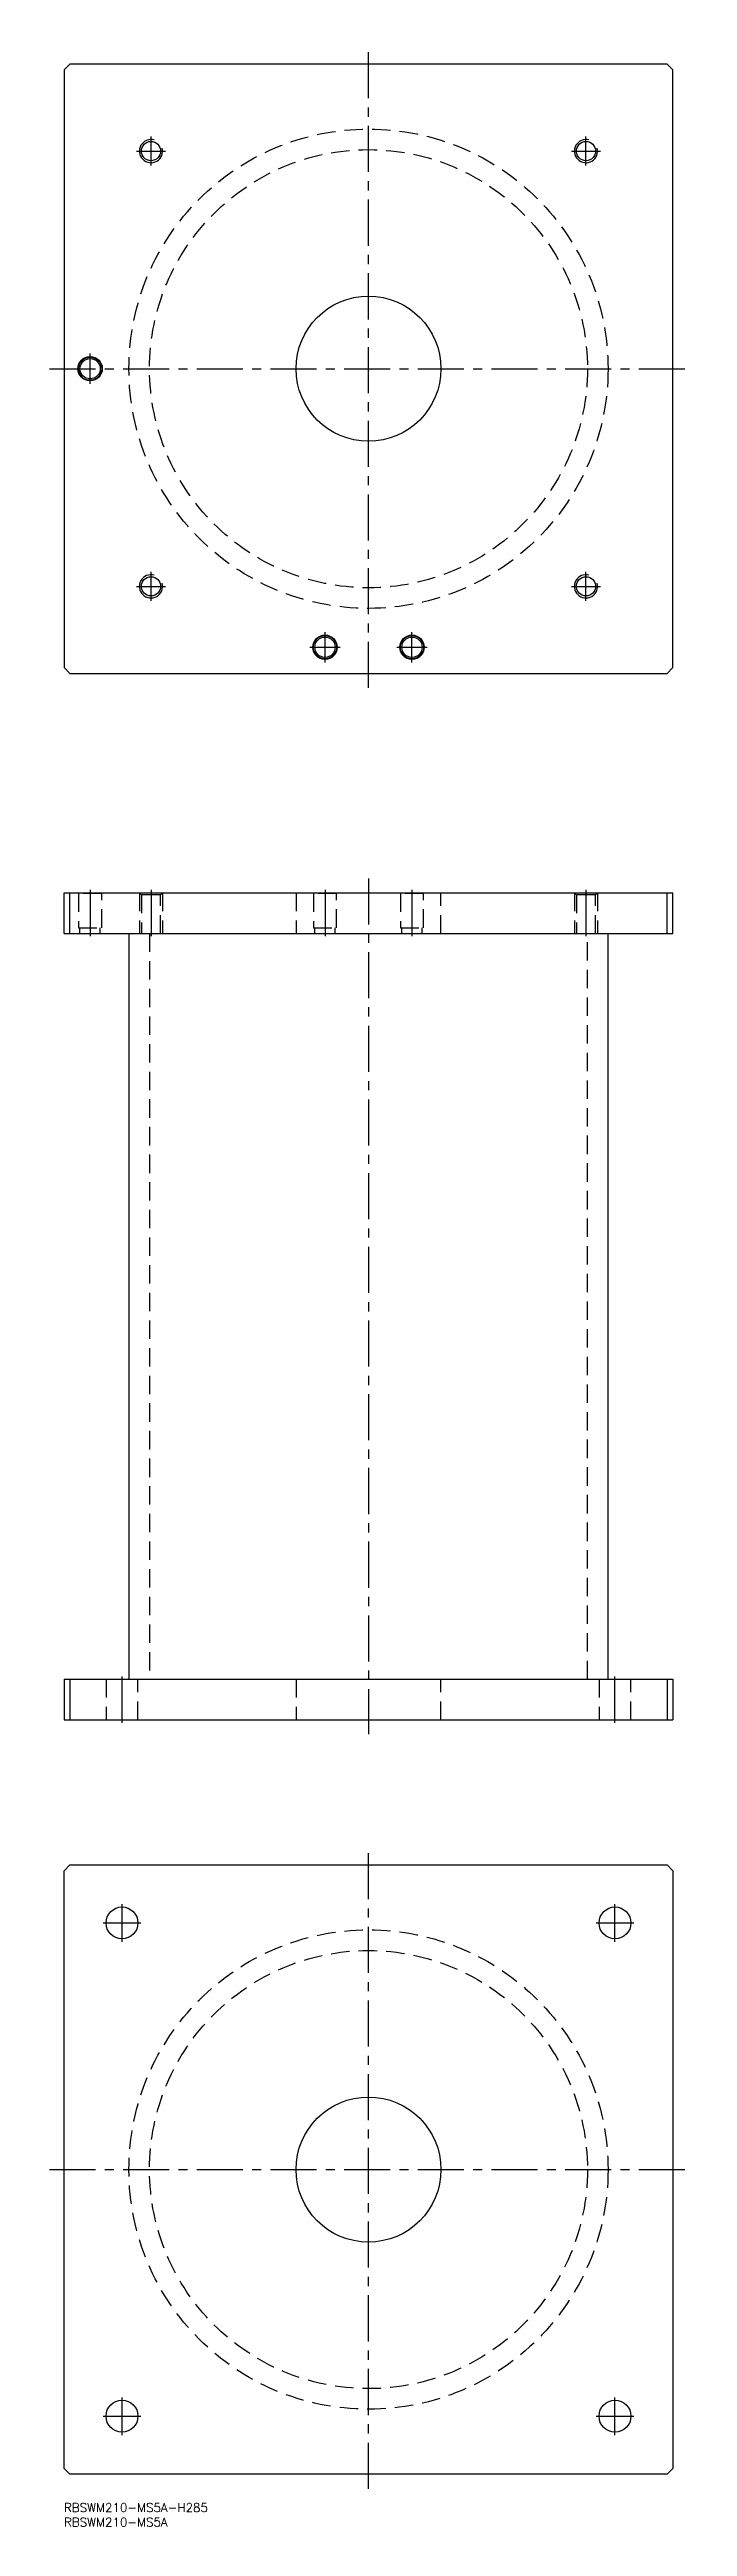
# Model space of a CAD drawing. Extents: x -5 to 215, y -8 to 846.
import ezdxf

# ---------------------------------------------------------------- set-up
doc = ezdxf.new("R2010")
doc.units = 0
doc.header["$LTSCALE"] = 0.5
doc.linetypes.add('CENTER', pattern=[50.8, 31.75, -6.35, 6.35, -6.35])
doc.linetypes.add('DASHED', pattern=[19.05, 12.7, -6.35])
for name, color, linetype in [('MSM_CENTER', 1, 'CENTER'), ('MSM_CONTINUOUS', 7, 'CONTINUOUS'), ('MSM_DASHED', 4, 'DASHED'), ('MSM_NARROW', 5, 'CONTINUOUS'), ('MSM_PART_NUMBER', 7, 'CONTINUOUS')]:
    doc.layers.add(name, color=color, linetype=linetype)
doc.styles.get("Standard").update_dxf_attribs({"font": 'txt.shx', "height": 3, "bigfont": 'bigfont.shx'})

msp = doc.modelspace()

# ---------------------------------------------------------------- linework, layer by layer
at = {"layer": 'MSM_CENTER'}
for p, q in [((105, 625.64), (105, 845.64)), ((30, 805.64), (30, 815.64)), ((180, 805.64), (180, 815.64)), ((25, 810.64), (35, 810.64)), ((175, 810.64), (185, 810.64)), ((-5, 735.64), (215, 735.64)), ((9, 730.44), (9, 740.84)), ((25, 660.64), (35, 660.64)), ((30, 655.64), (30, 665.64)), ((175, 660.64), (185, 660.64)), ((180, 655.64), (180, 665.64)), ((90, 634.44), (90, 644.84)), ((120, 634.44), (120, 644.84)), ((84.8, 639.64), (95.2, 639.64)), ((114.8, 639.64), (125.2, 639.64)), ((9, 556), (9, 540)), ((30, 556), (30, 540)), ((90, 556), (90, 540)), ((105, 560), (105, 265)), ((120, 556), (120, 540)), ((180, 556), (180, 540)), ((20, 269), (20, 285)), ((190, 269), (190, 285)), ((105, 5), (105, 225)), ((20, 193.5), (20, 206.5)), ((190, 193.5), (190, 206.5)), ((13.5, 200), (26.5, 200)), ((183.5, 200), (196.5, 200)), ((-5, 115), (215, 115)), ((20, 23.5), (20, 36.5)), ((190, 23.5), (190, 36.5)), ((13.5, 30), (26.5, 30)), ((183.5, 30), (196.5, 30))]:
    msp.add_line(p, q, dxfattribs=at)
at = {"layer": 'MSM_CONTINUOUS'}
for p, q in [((2, 840.64), (0, 838.64)), ((0, 838.64), (0, 632.64)), ((208, 840.64), (2, 840.64)), ((210, 838.64), (208, 840.64)), ((210, 632.64), (210, 838.64)), ((0, 632.64), (2, 630.64)), ((208, 630.64), (210, 632.64)), ((2, 630.64), (208, 630.64)), ((0, 541), (0, 555)), ((0, 555), (210, 555)), ((2, 541), (2, 555)), ((208, 541), (208, 555)), ((210, 541), (210, 555)), ((0, 541), (210, 541)), ((22.4, 541), (22.4, 284)), ((187.6, 284), (187.6, 541)), ((0, 284), (210, 284)), ((0, 284), (0, 270)), ((2, 284), (2, 270)), ((208, 284), (208, 270)), ((210, 284), (210, 270)), ((0, 270), (210, 270)), ((0, 218), (2, 220)), ((0, 12), (0, 218)), ((2, 220), (208, 220)), ((208, 220), (210, 218)), ((210, 218), (210, 12)), ((2, 10), (0, 12)), ((208, 10), (2, 10)), ((210, 12), (208, 10))]:
    msp.add_line(p, q, dxfattribs=at)
for centre, radius in [((30, 810.64), 3.32), ((180, 810.64), 3.32), ((105, 735.64), 25), ((9, 735.64), 4.2), ((9, 735.64), 4), ((9, 735.64), 3.5), ((30, 660.64), 3.32), ((180, 660.64), 3.32), ((90, 639.64), 4.2), ((90, 639.64), 4), ((90, 639.64), 3.5), ((120, 639.64), 4.2), ((120, 639.64), 4), ((120, 639.64), 3.5), ((20, 200), 5.5), ((190, 200), 5.5), ((105, 115), 25), ((20, 30), 5.5), ((190, 30), 5.5)]:
    msp.add_circle(centre, radius, dxfattribs=at)
at = {"layer": 'MSM_DASHED'}
for p, q in [((4.8, 555), (5, 554.8)), ((13, 554.8), (13.2, 555)), ((26, 555), (26.68, 554.32)), ((26, 555), (26, 541)), ((33.32, 554.32), (34, 555)), ((34, 555), (34, 541)), ((80, 555), (80, 541)), ((85.8, 555), (86, 554.8)), ((94, 554.8), (94.2, 555)), ((115.8, 555), (116, 554.8)), ((124, 554.8), (124.2, 555)), ((130, 541), (130, 555)), ((176, 555), (176.68, 554.32)), ((176, 555), (176, 541)), ((183.32, 554.32), (184, 555)), ((184, 555), (184, 541)), ((5, 554.8), (5, 543)), ((13, 554.8), (5, 554.8)), ((13, 543), (13, 554.8)), ((26.68, 554.32), (26.68, 541)), ((33.32, 554.32), (26.68, 554.32)), ((33.32, 541), (33.32, 554.32)), ((86, 554.8), (86, 543)), ((94, 554.8), (86, 554.8)), ((94, 543), (94, 554.8)), ((116, 554.8), (116, 543)), ((124, 554.8), (116, 554.8)), ((124, 543), (124, 554.8)), ((176.68, 554.32), (176.68, 541)), ((183.32, 554.32), (176.68, 554.32)), ((183.32, 541), (183.32, 554.32)), ((5, 543), (13, 543)), ((5.5, 541), (5.5, 543)), ((12.5, 541), (12.5, 543)), ((29.5, 541), (29.5, 284)), ((86, 543), (94, 543)), ((86.5, 541), (86.5, 543)), ((93.5, 541), (93.5, 543)), ((116, 543), (124, 543)), ((116.5, 541), (116.5, 543)), ((123.5, 541), (123.5, 543)), ((180.5, 284), (180.5, 541)), ((14.5, 284), (14.5, 270)), ((25.5, 270), (25.5, 284)), ((80, 284), (80, 270)), ((130, 270), (130, 284)), ((184.5, 284), (184.5, 270)), ((195.5, 270), (195.5, 284))]:
    msp.add_line(p, q, dxfattribs=at)
for centre, radius in [((105, 735.64), 82.6), ((105, 735.64), 75.5), ((105, 115), 82.6), ((105, 115), 75.5)]:
    msp.add_circle(centre, radius, dxfattribs=at)
at = {"layer": 'MSM_NARROW'}
for centre in [(30, 810.64), (180, 810.64), (30, 660.64), (180, 660.64)]:
    msp.add_arc(centre, 4, 75, 15, dxfattribs=at)

# ---------------------------------------------------------------- texts
at = {"layer": 'MSM_PART_NUMBER'}
for s, p in [('RBSWM210-MS5A-H285', (0, -3)), ('RBSWM210-MS5A', (0, -8))]:
    msp.add_text(s, height=3, dxfattribs=at).set_placement(p)

doc.saveas('drawing.dxf')
